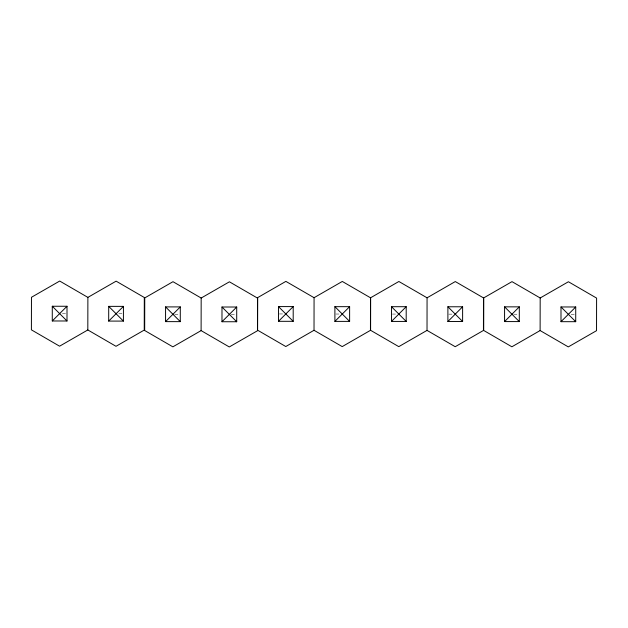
<?xml version="1.0" encoding="UTF-8"?>
<svg xmlns="http://www.w3.org/2000/svg" width="628" height="628" viewBox="0 0 628 628"><rect width="100%" height="100%" fill="white"/><g stroke="black" fill="none" stroke-linecap="round" stroke-linejoin="round"><path stroke-width="0.47" stroke-dasharray="3.14 2.35" d="M279.397 313.953L283.079 313.953M335.815 314.031L339.497 314.031M392.39 314.063L396.072 314.063M448.808 314.141L452.49 314.141M62.4 313.623L66.081 313.623M118.825 313.733L122.507 313.733M513.775 314.22L518.383 314.22M571.119 314.33L574.801 314.33M174.772 314.267L179.373 314.275M231.19 314.385L235.79 314.385"/><path stroke-width="0.94" d="M52.273 320.979L52.281 306.252L67.008 306.26L67 320.986L52.273 320.979L67.008 306.26M108.691 321.089L108.707 306.362L123.433 306.378L123.418 321.096L108.691 321.089L123.433 306.378M165.564 321.622L165.572 306.904L180.299 306.911L180.283 321.638L165.564 321.622L180.299 306.911M221.982 321.74L221.99 307.014L236.717 307.021L236.709 321.748L221.982 321.74L236.717 307.021M314.024 330.281L314.071 297.703L342.299 281.454L370.489 297.782L370.449 330.352L342.213 346.601L314.024 330.281L285.795 346.53L257.606 330.202L257.645 297.633L285.881 281.383L314.071 297.703M427.024 330.391L427.064 297.813L398.874 281.493L370.646 297.743L370.599 330.312L398.788 346.64L427.024 330.391L455.214 346.711L483.442 330.461L483.481 297.892L455.292 281.564L427.064 297.813M504.567 321.575L504.582 306.849L519.309 306.856L519.293 321.583L504.567 321.575L519.309 306.856M560.992 321.685L561 306.959L575.727 306.974L575.719 321.693L560.992 321.685L575.727 306.974M87.818 329.959L87.881 297.389L116.125 281.156L144.307 297.499L144.244 330.077L115.999 346.303L87.818 329.959L59.582 346.193L31.4 329.849L31.463 297.279L59.707 281.046L87.881 297.389M201.109 330.611L201.172 298.041L229.416 281.807L257.59 298.151L257.527 330.721L229.283 346.954L201.109 330.611L172.865 346.844L144.683 330.501L144.754 297.923L172.99 281.697L201.172 298.041M540.119 330.556L540.182 297.986L512.001 281.642L483.756 297.876L483.693 330.446L511.875 346.789L540.119 330.556L568.293 346.899L596.537 330.673L596.6 298.096L568.418 281.752L540.182 297.986M293.197 306.59L278.471 321.316L278.471 306.59L293.197 306.59L293.197 321.316L278.471 321.316M349.623 306.668L334.897 321.387L334.897 306.668L349.623 306.668L349.623 321.387L334.897 321.387M406.198 306.7L391.472 321.426L391.472 306.7L406.198 306.7L406.198 321.426L391.472 321.426M462.616 306.778L447.89 321.505L447.89 306.778L462.616 306.778L462.616 321.505L447.89 321.505M447.89 306.778L462.616 321.505M391.472 306.7L406.198 321.426M334.897 306.668L349.623 321.387M278.471 306.59L293.197 321.316M575.719 321.693L561 306.959M519.293 321.583L504.582 306.849M236.709 321.748L221.99 307.014M180.283 321.638L165.572 306.904M123.418 321.096L108.707 306.362M67 320.986L52.281 306.252"/></g></svg>
